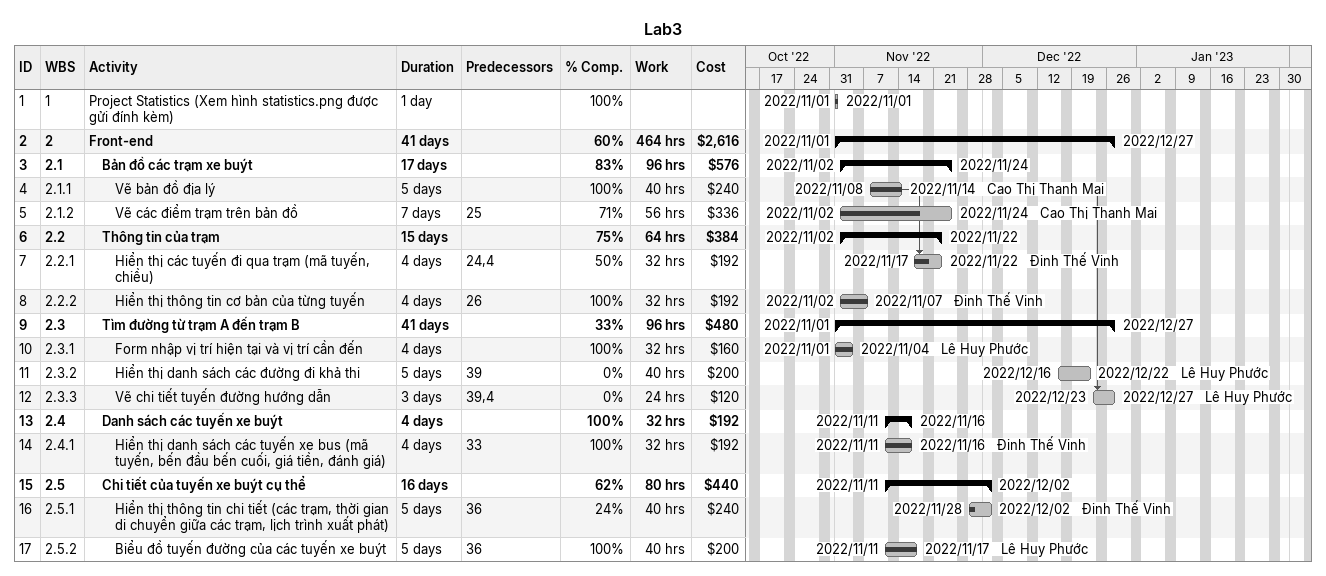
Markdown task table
Lab3

| ID | WBS | Task | Duration | Start | Finish | Predecessors | Resources | % complete | Work (h) | Cost ($) |
|---|---|---|---|---|---|---|---|---|---|---|
| 1 | 1 | Project Statistics (Xem hình statistics.png được gửi đính kèm) | 1d | 2022-11-01 | 2022-11-01 |  |  | 100 |  |  |
| 2 | 2 | **Front-end** | 41d | 2022-11-01 | 2022-12-27 |  |  | 60 | 464 | 2616 |
| 3 | 2.1 | **Bản đồ các trạm xe buýt** | 17d | 2022-11-02 | 2022-11-24 |  |  | 83 | 96 | 576 |
| 4 | 2.1.1 | Vẽ bản đồ địa lý | 5d | 2022-11-08 | 2022-11-14 |  | Cao Thị Thanh Mai | 100 | 40 | 240 |
| 5 | 2.1.2 | Vẽ các điểm trạm trên bản đồ | 7d | 2022-11-02 | 2022-11-24 | 25 | Cao Thị Thanh Mai | 71 | 56 | 336 |
| 6 | 2.2 | **Thông tin của trạm** | 15d | 2022-11-02 | 2022-11-22 |  |  | 75 | 64 | 384 |
| 7 | 2.2.1 | Hiển thị các tuyến đi qua trạm (mã tuyến, chiều) | 4d | 2022-11-17 | 2022-11-22 | 24, 4 | Đinh Thế Vinh | 50 | 32 | 192 |
| 8 | 2.2.2 | Hiển thị thông tin cơ bản của từng tuyến | 4d | 2022-11-02 | 2022-11-07 | 26 | Đinh Thế Vinh | 100 | 32 | 192 |
| 9 | 2.3 | **Tìm đường từ trạm A đến trạm B** | 41d | 2022-11-01 | 2022-12-27 |  |  | 33 | 96 | 480 |
| 10 | 2.3.1 | Form nhập vị trí hiện tại và vị trí cần đến | 4d | 2022-11-01 | 2022-11-04 |  | Lê Huy Phước | 100 | 32 | 160 |
| 11 | 2.3.2 | Hiển thị danh sách các đường đi khả thi | 5d | 2022-12-16 | 2022-12-22 | 39 | Lê Huy Phước | 0 | 40 | 200 |
| 12 | 2.3.3 | Vẽ chi tiết tuyến đường hướng dẫn | 3d | 2022-12-23 | 2022-12-27 | 39, 4 | Lê Huy Phước | 0 | 24 | 120 |
| 13 | 2.4 | **Danh sách các tuyến xe buýt** | 4d | 2022-11-11 | 2022-11-16 |  |  | 100 | 32 | 192 |
| 14 | 2.4.1 | Hiển thị danh sách các tuyến xe bus (mã tuyến, bến đầu bến cuối, giá tiền, đánh giá) | 4d | 2022-11-11 | 2022-11-16 | 33 | Đinh Thế Vinh | 100 | 32 | 192 |
| 15 | 2.5 | **Chi tiết của tuyến xe buýt cụ thể** | 16d | 2022-11-11 | 2022-12-02 |  |  | 62 | 80 | 440 |
| 16 | 2.5.1 | Hiển thị thông tin chi tiết (các trạm, thời gian di chuyển giữa các trạm, lịch trình xuất phát) | 5d | 2022-11-28 | 2022-12-02 | 36 | Đinh Thế Vinh | 24 | 40 | 240 |
| 17 | 2.5.2 | Biểu đồ tuyến đường của các tuyến xe buýt | 5d | 2022-11-11 | 2022-11-17 | 36 | Lê Huy Phước | 100 | 40 | 200 |
